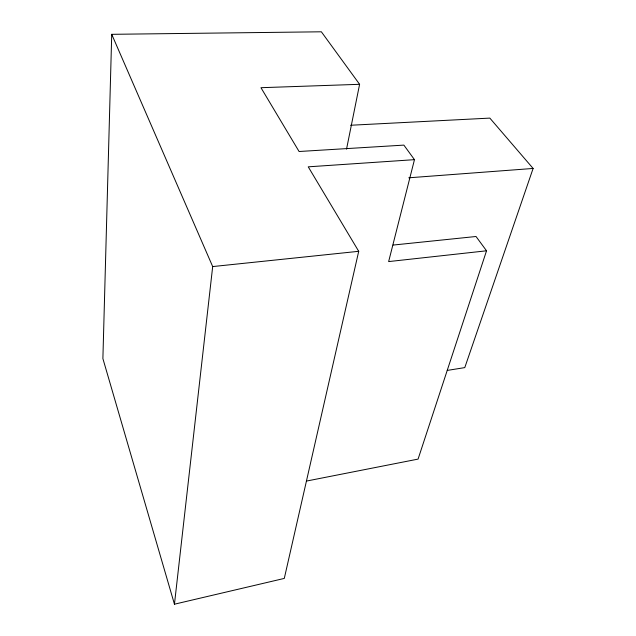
<?xml version="1.0" encoding="UTF-8"?>
<svg xmlns="http://www.w3.org/2000/svg" width="636" height="636" viewBox="0 0 636 636"><rect width="100%" height="100%" fill="white"/><g stroke="black" fill="none" stroke-linecap="round" stroke-linejoin="round"><path stroke-width="0.95" d="M346.533 149.134L359.602 84.31L321.363 31.8L111.729 34.32L102.889 358.585L174.447 604.2L284.292 578.418L358.712 251.307L308.237 166.831L414.465 159.66L388.644 261.587L486.532 250.799L418.075 459.105L306.425 481.078M174.447 604.2L212.686 266.571L111.729 34.32M350.627 125.252L489.839 118.105L533.111 168.453L464.781 367.608L447.275 370.414M393.072 245.067L476.022 236.497L486.532 250.799M212.686 266.571L358.712 251.307M408.781 177.802L533.111 168.453M359.602 84.31L260.959 87.696L299.079 151.503L403.868 145.111L414.465 159.66"/></g></svg>
